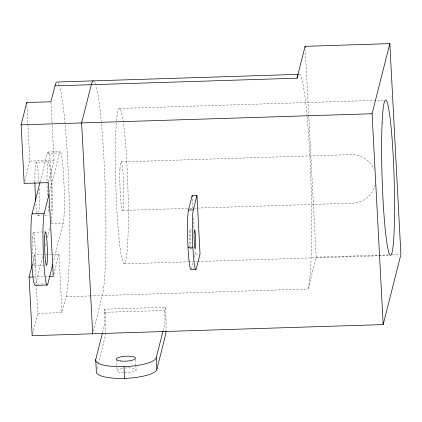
<?xml version="1.0" encoding="UTF-8"?>
<svg xmlns="http://www.w3.org/2000/svg" width="422" height="422" viewBox="0 0 422 422"><rect width="100%" height="100%" fill="white"/><g stroke="black" fill="none" stroke-linecap="round" stroke-linejoin="round"><path stroke-width="0.32" stroke-dasharray="2.11 1.58" d="M24.819 180.864L29.82 161.109L26.918 105.832M40.116 181.998L47.375 153.323L59.476 152.943A36.434 2.817 88.2 0 1 63.743 178.527A36.434 2.817 88.2 0 1 63.168 223.227L53.33 262.099M48.541 182.009L54.027 160.344L52.159 124.806M49.643 191.815L59.476 152.943M32.642 263.106L34.741 254.825L42.59 254.571M42.68 256.745L35.749 284.143L45.302 283.842M45.423 245.91L46.388 242.086M47.517 237.628L50.097 227.432M32.658 333.781L37.816 313.393L36.329 285.093M53.789 274.448L58.948 254.055L51.748 254.281M37.816 313.393L62.023 312.628L66.054 296.692A109.309 8.451 88.2 0 0 69.013 192.643A109.309 8.451 88.2 0 0 59.65 86.6M93.331 331.233L102.361 295.548A109.309 8.451 88.2 0 0 105.326 191.493A109.309 8.451 88.2 0 0 95.958 85.45M102.572 332.578L104.324 325.657A6.072 0.469 88.2 0 0 104.424 318.204L104.113 312.349L104.92 309.162L165.435 307.248L165.857 315.434A18.246 1.408 88.2 0 1 165.941 330.727M96.981 368.828L98.099 364.408M98.257 363.78L105.094 336.619A18.246 1.408 88.2 0 0 105.336 334.224M163.087 330.663L164.844 323.743A6.072 0.469 88.2 0 0 164.939 316.289L164.627 310.434L165.435 307.248M192.991 262.996L191.567 268.603L193.988 268.529M194.41 257.383L195.196 254.266L194.922 249.001M90.044 295.933L308.118 289.033L316.178 257.172L305.312 50.26M375.327 184.799C372.842 195.043 363.142 202.956 352.57 203.167L189.821 208.32M119.373 108.475L384.326 100.088M48.066 152.047L60.167 151.667M29.82 161.109L54.027 160.344M34.91 182.051A26.649 2.063 88.2 0 1 36.271 162.217L48.377 161.832M121.067 161.89L351.025 154.61C360.773 154.209 370.163 160.318 374.061 169.196M122.612 210.446L189.161 208.341M37.964 215.484L42.422 215.341M44.969 215.262L48.794 215.141M51.067 223.607L63.168 223.227M33.37 232.253L45.471 231.868M189.736 230.022L191.551 229.964M190.327 248.621L193.956 248.505M45.861 254.471L51.094 254.302M195.196 254.266L199.432 254.134M34.435 265.755L45.265 265.412M316.178 257.172L378.571 255.194M379.225 255.173L389.079 254.862M392.36 254.761L399.587 254.529M124.305 263.861L188.08 261.84M188.734 261.819L197.285 261.55M197.939 261.529L388.604 255.495M33.676 276.98L44.141 276.647M44.801 276.626L48.725 276.505M66.054 296.692L89.395 295.954M104.113 312.349L164.627 310.434M192.295 198.989L192.78 208.204M193.297 218.074L193.883 229.262M135.567 359.681L135.842 364.888M135.873 365.542L136.111 370.094M116.504 359.634L117.084 370.695M104.92 309.162L105.342 317.349A18.246 1.408 88.2 0 1 105.426 332.647M50.983 102.435L52.122 124.152M58.948 254.055L62.023 312.628M34.741 254.825L36.297 284.439M116.541 120.692A77.732 6.008 88.2 0 1 127.687 181.26A77.732 6.008 88.2 0 1 121.478 256.397A77.732 6.008 88.2 0 1 116.345 123.103M299.108 74.351A109.309 8.451 88.2 0 1 307.105 116.108M307.163 116.773A109.309 8.451 88.2 0 1 308.118 289.033M94.491 81.747A109.309 8.451 88.2 0 1 95.662 84.479M124.748 368.053A9.548 2.474 -3 0 1 136.132 369.93A9.548 2.474 -3 0 1 124.727 372.916M123.525 372.895A9.548 2.474 -3 0 1 117.063 370.859A9.548 2.474 -3 0 1 123.546 368.195M189.926 247.392A9.305 0.717 88.2 0 1 189.272 234.015A9.305 0.717 88.2 0 1 190.269 232.174A9.305 0.717 88.2 0 1 190.749 245.873M190.644 247.355A9.305 0.717 88.2 0 1 190.132 248.31M58.178 82.897A109.309 8.451 88.2 0 1 59.349 85.629M47.375 153.323A36.434 2.817 88.2 0 1 51.6 178.147A36.434 2.817 88.2 0 1 51.167 223.159M48.926 211.58A26.649 2.063 88.2 0 1 47.966 203.177M47.454 195.455A26.649 2.063 88.2 0 1 47.839 162.892A26.649 2.063 88.2 0 1 50.941 180.59A26.649 2.063 88.2 0 1 50.661 213.769M37.052 213.221A26.649 2.063 88.2 0 1 35.859 203.562M36.271 162.217A26.649 2.063 88.2 0 1 38.887 181.861M39.177 188.75A26.649 2.063 88.2 0 1 38.877 211.865M38.465 214.55A26.649 2.063 88.2 0 1 37.4 214.603M119.969 169.064A24.291 1.878 88.2 0 0 122.1 209.644A24.291 1.878 88.2 0 0 123.451 179.793A24.291 1.878 88.2 0 0 119.969 169.064M32.61 237.201A16.759 1.298 88.2 0 0 34.082 265.201A16.759 1.298 88.2 0 0 35.015 244.607A16.759 1.298 88.2 0 0 32.61 237.201"/><path stroke-width="0.63" d="M49.379 276.484L53.304 276.357L48.382 182.647L24.175 183.412L21.1 124.843L26.744 102.541L50.951 101.776L54.981 85.845A109.309 8.451 88.2 0 1 57.049 82.016L298.454 74.372M47.164 285.04L35.058 285.42A36.434 2.817 88.2 0 1 31.265 253.891A36.434 2.817 88.2 0 1 32.056 213.864L39.958 182.636M52.687 264.647L47.85 283.763A36.434 2.817 88.2 0 1 43.587 258.18A36.434 2.817 88.2 0 1 44.162 213.479L48.999 194.363M54.981 85.845L297.046 78.181L305.106 46.32L389.828 43.64L400.9 254.487L383.165 324.587L32.172 335.696L29.097 277.127L32.32 264.383M165.915 331.281A18.246 1.408 88.2 0 1 165.609 334.704L156.857 369.44A30.363 7.876 -3 0 1 124.585 378.36A30.363 7.876 -3 0 1 96.343 371.355L95.725 359.639L102.414 333.206M195.834 269.516L190.997 269.669A30.363 2.347 88.2 0 1 187.832 243.394A30.363 2.347 88.2 0 1 188.492 210.035L192.121 195.697L196.963 195.544L200.039 254.113L196.409 268.45A30.363 2.347 88.2 0 1 192.859 247.134A30.363 2.347 88.2 0 1 193.334 209.882L196.963 195.544M156.857 369.44L156.24 357.724L162.929 331.291M383.165 324.587L372.093 113.734L389.828 43.64M21.1 124.843L372.093 113.734M32.056 213.864L44.162 213.479M188.492 210.035L193.334 209.882M188.017 247.287L192.859 247.134M29.097 277.127L33.021 277.001M305.106 46.32L305.175 47.633M192.121 195.697L192.189 197.016M95.725 359.639A30.363 7.876 -3 0 0 123.968 366.649L124.585 378.36M92.687 333.781L81.615 122.929L91.289 84.695A109.309 8.451 88.2 0 1 93.357 80.866M26.744 102.541L26.813 103.859M297.046 78.181A109.309 8.451 88.2 0 1 298.037 75.343M156.24 357.724A30.363 7.876 -3 0 1 123.968 366.649M35.67 201.036A26.649 2.063 88.2 0 1 34.915 182.663M382.121 123.008A77.732 6.008 88.2 0 0 388.936 252.862A77.732 6.008 88.2 0 0 393.267 157.348A77.732 6.008 88.2 0 0 382.121 123.008M120.681 361A9.548 2.474 -3 0 0 135.499 358.378A9.548 2.474 -3 0 0 121.779 356.664A9.548 2.474 -3 0 0 120.681 361M194.157 232.617A9.305 0.717 88.2 0 0 194.969 248.157A9.305 0.717 88.2 0 0 195.492 236.726A9.305 0.717 88.2 0 0 194.157 232.617M44.716 236.821A16.759 1.298 88.2 0 0 46.183 264.821A16.759 1.298 88.2 0 0 47.116 244.222A16.759 1.298 88.2 0 0 44.716 236.821"/></g></svg>
